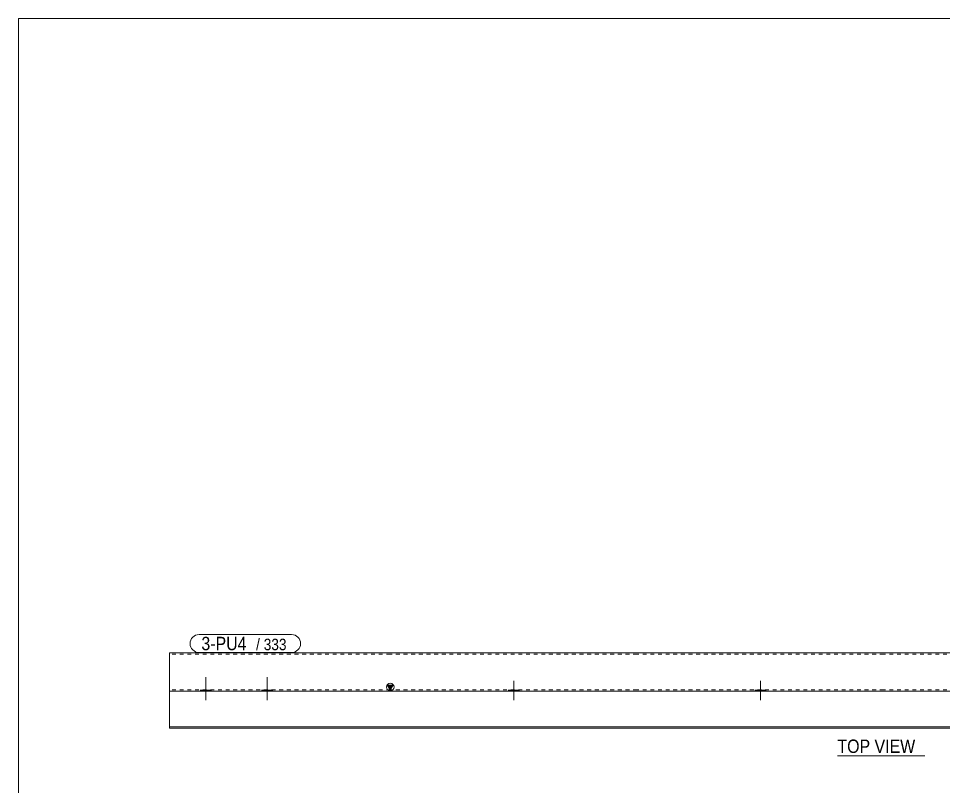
# Model space of a CAD drawing. Header units: millimetres. Extents: x 2 to 579, y 1 to 405.
# Drawn here: x 5 to 246.7, y 204.3 to 405 of the extents above; entities that cross this region are included whole.
import ezdxf

# ---------------------------------------------------------------- set-up
doc = ezdxf.new("R2010")
doc.units = ezdxf.units.MM
doc.linetypes.add('XKITLINE00', pattern=[0])
doc.linetypes.add('XKITLINE01', pattern=[4, 1, -1, 1, -1])
for name, color, linetype, lineweight in [('Bolt', 3, 'Continuous', 0), ('DrawingSheet', 5, 'Continuous', 0), ('OtherObjectType', 7, 'Continuous', 0), ('Part', 2, 'Continuous', 0), ('PartMark', 7, 'Continuous', 0)]:
    doc.layers.add(name, color=color, linetype=linetype, lineweight=lineweight)
doc.styles.add('ARIAL', font='ARIAL.TTF')

# ---------------------------------------------------------------- blocks, each defined once
blk = doc.blocks.new('*A7')
at = {"layer": 'Bolt'}
blk.add_hatch(color=3, dxfattribs=at).paths.add_polyline_path([(133.04, 229.25), (133.04, 229.61), (135.84, 229.61), (135.84, 229.25)], flags=17)
blk.add_hatch(color=3, dxfattribs=at).paths.add_polyline_path([(133.04, 229.25), (133.04, 229.61), (135.84, 229.61), (135.84, 229.25)], flags=17)
at = {"layer": 'Bolt', "color": 3, "linetype": 'XKITLINE00', "lineweight": 0}
for p, q in [((134.44, 231.93), (134.44, 226.93)), ((134.44, 231.93), (134.44, 226.93)), ((133.04, 229.61), (133.04, 229.25)), ((133.04, 229.61), (133.04, 229.25)), ((135.84, 229.61), (135.84, 229.25)), ((135.84, 229.61), (135.84, 229.25))]:
    blk.add_line(p, q, dxfattribs=at)
blk = doc.blocks.new('*A8')
at = {"layer": 'Bolt'}
blk.add_hatch(color=3, dxfattribs=at).paths.add_polyline_path([(197.53, 229.25), (197.53, 229.61), (200.33, 229.61), (200.33, 229.25)], flags=17)
blk.add_hatch(color=3, dxfattribs=at).paths.add_polyline_path([(197.53, 229.25), (197.53, 229.61), (200.33, 229.61), (200.33, 229.25)], flags=17)
at = {"layer": 'Bolt', "color": 3, "linetype": 'XKITLINE00', "lineweight": 0}
for p, q in [((198.93, 231.93), (198.93, 226.93)), ((198.93, 231.93), (198.93, 226.93)), ((197.53, 229.61), (197.53, 229.25)), ((197.53, 229.61), (197.53, 229.25)), ((200.33, 229.61), (200.33, 229.25)), ((200.33, 229.61), (200.33, 229.25))]:
    blk.add_line(p, q, dxfattribs=at)
blk = doc.blocks.new('*A11')
at = {"layer": 'Bolt'}
for points in [[(52.55, 229.25), (52.55, 229.61), (55.35, 229.61), (55.35, 229.25)], [(52.55, 229.25), (52.55, 229.61), (55.35, 229.61), (55.35, 229.25)], [(68.55, 229.25), (68.55, 229.61), (71.35, 229.61), (71.35, 229.25)], [(68.55, 229.25), (68.55, 229.61), (71.35, 229.61), (71.35, 229.25)]]:
    blk.add_hatch(color=3, dxfattribs=at).paths.add_polyline_path(points, flags=17)
at = {"layer": 'Bolt', "color": 3, "linetype": 'XKITLINE00', "lineweight": 0}
for p, q in [((53.95, 232.93), (53.95, 226.93)), ((53.95, 232.93), (53.95, 226.93)), ((69.95, 232.93), (69.95, 226.93)), ((69.95, 232.93), (69.95, 226.93)), ((52.55, 229.61), (52.55, 229.25)), ((52.55, 229.61), (52.55, 229.25)), ((55.35, 229.61), (55.35, 229.25)), ((55.35, 229.61), (55.35, 229.25)), ((68.55, 229.61), (68.55, 229.25)), ((68.55, 229.61), (68.55, 229.25)), ((71.35, 229.61), (71.35, 229.25)), ((71.35, 229.61), (71.35, 229.25))]:
    blk.add_line(p, q, dxfattribs=at)
blk = doc.blocks.new('*A12')
at = {"layer": 'Part'}
blk.add_hatch(color=2, dxfattribs=at).paths.add_polyline_path([(101.34, 230.83), (102.94, 230.83), (102.14, 229.43)], flags=17)
at = {"layer": 'Part', "color": 2, "linetype": 'XKITLINE00', "lineweight": 0}
for p, q in [((44.45, 219.97), (44.45, 239.25)), ((102.14, 239.25), (44.45, 239.25)), ((166.63, 239.25), (102.24, 239.25)), ((231.12, 239.25), (166.73, 239.25)), ((295.61, 239.25), (231.22, 239.25)), ((102.14, 229.43), (101.34, 230.83)), ((101.34, 230.83), (102.94, 230.83)), ((102.94, 230.83), (102.14, 229.43)), ((102.14, 229.25), (44.45, 229.25)), ((166.63, 229.25), (102.24, 229.25)), ((231.12, 229.25), (166.73, 229.25)), ((295.61, 229.25), (231.22, 229.25)), ((44.45, 219.61), (44.45, 219.97)), ((44.45, 219.97), (102.14, 219.97)), ((102.24, 219.97), (166.63, 219.97)), ((166.73, 219.97), (231.12, 219.97)), ((231.22, 219.97), (295.61, 219.97)), ((102.14, 219.61), (44.45, 219.61)), ((166.63, 219.61), (102.24, 219.61)), ((231.12, 219.61), (166.73, 219.61)), ((295.61, 219.61), (231.22, 219.61))]:
    blk.add_line(p, q, dxfattribs=at)
at = {"layer": 'Part', "color": 7, "linetype": 'XKITLINE01', "lineweight": 0}
for p, q in [((102.14, 238.89), (44.45, 238.89)), ((166.63, 238.89), (102.24, 238.89)), ((231.12, 238.89), (166.73, 238.89)), ((295.61, 238.89), (231.22, 238.89)), ((102.14, 229.61), (44.45, 229.61)), ((166.63, 229.61), (102.24, 229.61)), ((231.12, 229.61), (166.73, 229.61)), ((295.61, 229.61), (231.22, 229.61))]:
    blk.add_line(p, q, dxfattribs=at)
at = {"layer": 'Part', "color": 2, "linetype": 'XKITLINE00', "lineweight": 0}
blk.add_circle((102.14, 230.33), 1, dxfattribs=at)
blk = doc.blocks.new('*A13')
at = {"layer": 'DrawingSheet', "color": 5, "linetype": 'XKITLINE00', "lineweight": 0}
for p, q in [((579, 405), (5, 405)), ((5, 405), (5, 5))]:
    blk.add_line(p, q, dxfattribs=at)
blk = doc.blocks.new('*A45')
at = {"layer": 'PartMark', "color": 7, "linetype": 'XKITLINE00', "lineweight": 0}
for p, q in [((52.2, 244.05), (76.37, 244.05)), ((52.2, 239.35), (76.37, 239.35))]:
    blk.add_line(p, q, dxfattribs=at)
for centre, start, end in [((52.2, 241.7), 90, 270), ((76.37, 241.7), 270, 90)]:
    blk.add_arc(centre, 2.35, start, end, dxfattribs=at)
at = {"layer": 'PartMark', "color": 1, "style": 'ARIAL', "width": 0.85}
blk.add_text('3-PU4', height=3.5, dxfattribs=at).set_placement((52.8, 239.95))
at = {"layer": 'PartMark', "color": 3, "style": 'ARIAL', "width": 0.85}
for s, p in [('/', (67.08, 239.95)), ('333', (69.09, 239.95))]:
    blk.add_text(s, height=3, dxfattribs=at).set_placement(p)
blk = doc.blocks.new('*A46')
at = {"layer": 'OtherObjectType', "color": 7, "linetype": 'XKITLINE00', "lineweight": 0}
blk.add_line((219.01, 212.36), (241.83, 212.36), dxfattribs=at)
at = {"layer": 'OtherObjectType', "color": 7, "style": 'ARIAL', "width": 0.85}
blk.add_text('TOP VIEW', height=3.5, dxfattribs=at).set_placement((219.01, 213.11))

msp = doc.modelspace()

# ---------------------------------------------------------------- block references
at = {"lineweight": 0}
for name in ['*A13', '*A45', '*A11', '*A7', '*A8', '*A46']:
    msp.add_blockref(name, (0, 0), dxfattribs=at)
at = {"layer": 'Part', "lineweight": 0}
msp.add_blockref('*A12', (0, 0), dxfattribs=at)

doc.saveas('drawing.dxf')
